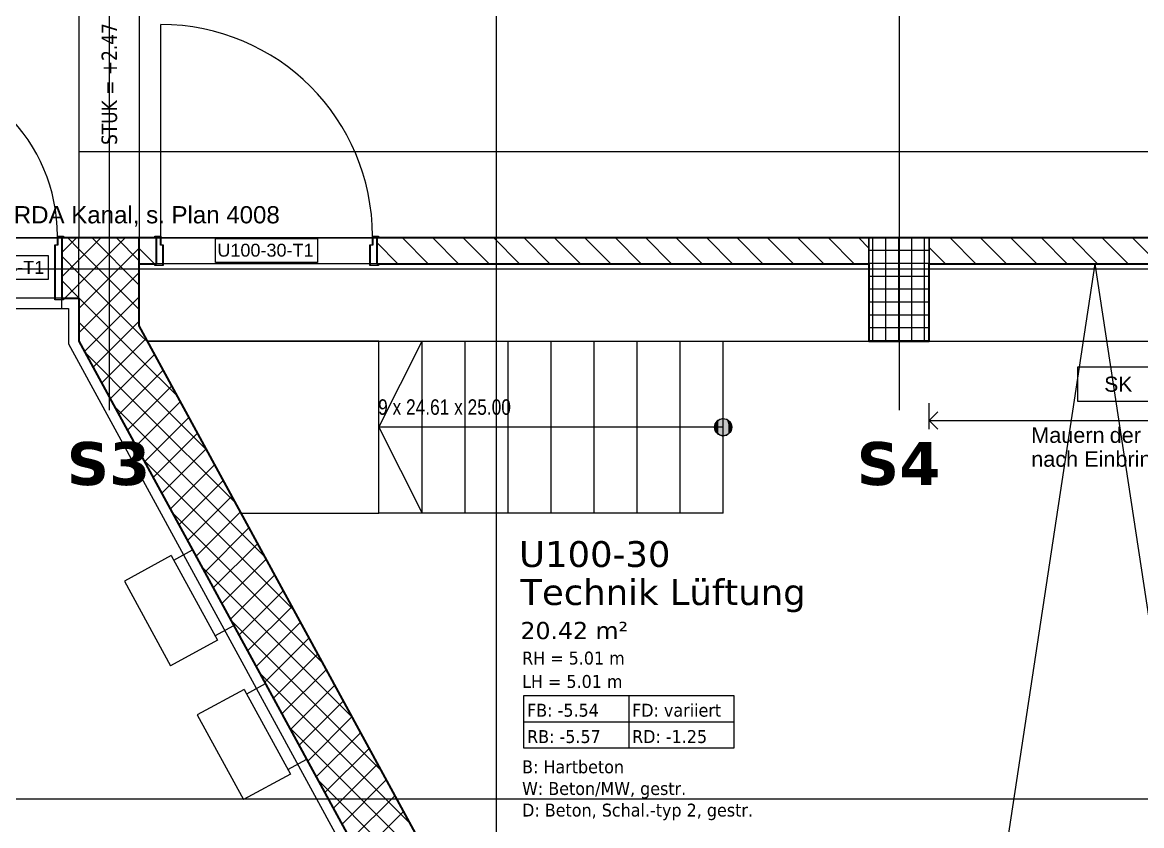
# Model space of a CAD drawing. Extents: x -1907 to 937, y -179 to 966.
# Drawn here: x -707.9 to -577.9, y 528.8 to 622.2 of the extents above; entities that cross this region are included whole.
import ezdxf
from ezdxf.lldxf.tags import DXFTag

# ---------------------------------------------------------------- set-up
doc = ezdxf.new("R2010")
doc.units = 0
doc.layers.get('0').update_dxf_attribs({"lineweight": 13})
for name, color, linetype, lineweight in [('A-____-NOTE-TEXT', 7, 'Continuous', 9), ('A-AREA-____-IDEN', 7, 'Continuous', 5), ('A-DETL-____-HDLN', 7, '_Verdeckte Linien_', 9), ('A-DETL-GENF-HDLN', 7, '_Verdeckte Linien_', 9), ('A-DOOR-____-IDEN', 7, 'Continuous', 5), ('A-DOOR-____-OTLN', 7, 'Continuous', 9), ('A-DOOR-FRAM-MCUT', 7, 'Continuous', 9), ('A-DOOR-OPNG-OTLN', 7, 'Continuous', 9), ('A-FLOR-____-OTLN', 7, 'Continuous', 9), ('A-FLOR-____-OVHD', 7, 'Strichpunkt - Fein', 9), ('A-WALL-____-MCUT', 7, 'Continuous', 35), ('A-WALL-____-PATT', 7, 'Continuous', 35), ('S-COLS-____-MCUT', 7, 'Continuous', 35), ('S-COLS-____-OTLN', 7, 'Continuous', 9), ('S-GRID-____-OTLN', 7, 'Continuous', 5), ('S-STRS-____-IDEN', 7, 'Continuous', 9), ('S-STRS-____-OTLN', 7, 'Continuous', 9), ('Text', 7, 'Continuous', 5)]:
    doc.layers.add(name, color=color, linetype=linetype, lineweight=lineweight)
for name, color, linetype, lineweight, true_color in [('A-DETL-____-OTLN', 5, 'Continuous', 9, 0x0000ff), ('EL01_WAN_Schlaufkasten', 1, 'Continuous', 13, 0xff0000), ('S-GRID-____-IDEN', 7, 'Continuous', 9, 0x5555aa)]:
    doc.layers.add(name, color=color, linetype=linetype, lineweight=lineweight, true_color=true_color)
doc.styles.get("Standard").update_dxf_attribs({"font": 'arial.ttf'})
tags = doc.linetypes.add('_Rasterlinie_', pattern=[0.375, 0.2, -0.05, 0.075, -0.05]).pattern_tags.tags
tags[10:11] = [DXFTag(74, 4), DXFTag(75, 0), DXFTag(340, '0'), DXFTag(46, 1.0), DXFTag(50, 0.0), DXFTag(44, 0.0), DXFTag(45, 0.0)]
tags[8:9] = [DXFTag(74, 4), DXFTag(75, 0), DXFTag(340, '0'), DXFTag(46, 1.0), DXFTag(50, 0.0), DXFTag(44, 0.0), DXFTag(45, 0.0)]
tags[6:7] = [DXFTag(74, 4), DXFTag(75, 0), DXFTag(340, '0'), DXFTag(46, 1.0), DXFTag(50, 0.0), DXFTag(44, 0.0), DXFTag(45, 0.0)]
tags[4:5] = [DXFTag(74, 4), DXFTag(75, 0), DXFTag(340, '0'), DXFTag(46, 1.0), DXFTag(50, 0.0), DXFTag(44, 0.0), DXFTag(45, 0.0)]
tags = doc.linetypes.add('_Verdeckte Linien_', pattern=[0.15, 0.1, -0.05]).pattern_tags.tags
tags[6:7] = [DXFTag(74, 4), DXFTag(75, 0), DXFTag(340, '0'), DXFTag(46, 1.0), DXFTag(50, 0.0), DXFTag(44, 0.0), DXFTag(45, 0.0)]
tags[4:5] = [DXFTag(74, 4), DXFTag(75, 0), DXFTag(340, '0'), DXFTag(46, 1.0), DXFTag(50, 0.0), DXFTag(44, 0.0), DXFTag(45, 0.0)]
tags = doc.linetypes.add('Gestrichelt', pattern=[0.1, 0.05, -0.05]).pattern_tags.tags
tags[6:7] = [DXFTag(74, 4), DXFTag(75, 0), DXFTag(340, '0'), DXFTag(46, 1.0), DXFTag(50, 0.0), DXFTag(44, 0.0), DXFTag(45, 0.0)]
tags[4:5] = [DXFTag(74, 4), DXFTag(75, 0), DXFTag(340, '0'), DXFTag(46, 1.0), DXFTag(50, 0.0), DXFTag(44, 0.0), DXFTag(45, 0.0)]
tags = doc.linetypes.add('Grundrissdarstellung Sturz', pattern=[0.25, 0.15, -0.05, 0, -0.05]).pattern_tags.tags
tags[10:11] = [DXFTag(74, 4), DXFTag(75, 0), DXFTag(340, '0'), DXFTag(46, 1.0), DXFTag(50, 0.0), DXFTag(44, 0.0), DXFTag(45, 0.0)]
tags[8:9] = [DXFTag(74, 4), DXFTag(75, 0), DXFTag(340, '0'), DXFTag(46, 1.0), DXFTag(50, 0.0), DXFTag(44, 0.0), DXFTag(45, 0.0)]
tags[6:7] = [DXFTag(74, 4), DXFTag(75, 0), DXFTag(340, '0'), DXFTag(46, 1.0), DXFTag(50, 0.0), DXFTag(44, 0.0), DXFTag(45, 0.0)]
tags[4:5] = [DXFTag(74, 4), DXFTag(75, 0), DXFTag(340, '0'), DXFTag(46, 1.0), DXFTag(50, 0.0), DXFTag(44, 0.0), DXFTag(45, 0.0)]
tags = doc.linetypes.add('Strichpunkt - Fein', pattern=[0.2, 0.1, -0.05, 0, -0.05]).pattern_tags.tags
tags[10:11] = [DXFTag(74, 4), DXFTag(75, 0), DXFTag(340, '0'), DXFTag(46, 1.0), DXFTag(50, 0.0), DXFTag(44, 0.0), DXFTag(45, 0.0)]
tags[8:9] = [DXFTag(74, 4), DXFTag(75, 0), DXFTag(340, '0'), DXFTag(46, 1.0), DXFTag(50, 0.0), DXFTag(44, 0.0), DXFTag(45, 0.0)]
tags[6:7] = [DXFTag(74, 4), DXFTag(75, 0), DXFTag(340, '0'), DXFTag(46, 1.0), DXFTag(50, 0.0), DXFTag(44, 0.0), DXFTag(45, 0.0)]
tags[4:5] = [DXFTag(74, 4), DXFTag(75, 0), DXFTag(340, '0'), DXFTag(46, 1.0), DXFTag(50, 0.0), DXFTag(44, 0.0), DXFTag(45, 0.0)]

# ---------------------------------------------------------------- blocks, each defined once
blk = doc.blocks.new('Referenz-A0UJ2810XE', base_point=(-1920.13, -159.41))
at = {"layer": 'A-AREA-____-IDEN', "color": 0, "linetype": 'Continuous', "ltscale": 0.13}
for p, q in [((-649.68, 543.97), (-625.28, 543.97)), ((-649.68, 537.85), (-649.68, 543.97)), ((-637.48, 543.97), (-637.48, 537.85)), ((-625.28, 543.97), (-625.28, 537.85)), ((-649.68, 540.91), (-625.28, 540.91)), ((-625.28, 537.85), (-649.68, 537.85))]:
    blk.add_line(p, q, dxfattribs=at)
at = {"layer": 'A-DETL-____-HDLN', "color": 0, "linetype": '_Verdeckte Linien_', "ltscale": 0.13}
blk.add_line((-536.96, 607.15), (-701.36, 607.15), dxfattribs=at)
at = {"layer": 'A-DETL-____-OTLN', "color": 0, "linetype": 'Continuous', "ltscale": 0.13}
for p, q in [((-602.56, 574.93), (-602.56, 577.93)), ((-602.56, 575.93), (-601.57, 576.92)), ((-602.56, 575.93), (-546.56, 575.93)), ((-602.56, 575.93), (-601.57, 574.94))]:
    blk.add_line(p, q, dxfattribs=at)
at = {"layer": 'A-DETL-____-OTLN', "color": 0, "linetype": 'Gestrichelt', "ltscale": 0.13}
for p, q in [((-690.34, 559.69), (-688.15, 560.89)), ((-690.63, 560.22), (-696.07, 557.26)), ((-690.63, 560.22), (-685.27, 550.39)), ((-690.63, 560.22), (-685.27, 550.39)), ((-696.07, 557.26), (-690.72, 547.42)), ((-685.56, 550.91), (-683.36, 552.11)), ((-685.27, 550.39), (-690.72, 547.42)), ((-681.87, 544.15), (-679.68, 545.35)), ((-682.16, 544.68), (-687.61, 541.71)), ((-682.16, 544.68), (-676.8, 534.84)), ((-682.16, 544.68), (-676.8, 534.84)), ((-687.61, 541.71), (-682.25, 531.88)), ((-677.09, 535.37), (-674.9, 536.57)), ((-676.8, 534.84), (-682.25, 531.88))]:
    blk.add_line(p, q, dxfattribs=at)
at = {"layer": 'A-DETL-GENF-HDLN', "color": 0, "linetype": '_Verdeckte Linien_', "ltscale": 0.13}
for q in [(-609.86, 419.27), (-556.76, 419.27)]:
    blk.add_line((-583.31, 594.15), q, dxfattribs=at)
at = {"layer": 'A-DOOR-____-IDEN', "color": 0, "linetype": 'Continuous', "ltscale": 0.13}
for p, q in [((-685.48, 597.09), (-673.64, 597.09)), ((-685.48, 594.31), (-685.48, 597.09)), ((-673.64, 597.09), (-673.64, 594.31)), ((-716.78, 595.09), (-704.94, 595.09)), ((-704.94, 595.09), (-704.94, 592.31)), ((-673.64, 594.31), (-685.48, 594.31)), ((-704.94, 592.31), (-716.78, 592.31))]:
    blk.add_line(p, q, dxfattribs=at)
at = {"layer": 'A-DOOR-____-OTLN', "color": 0, "linetype": 'Grundrissdarstellung Sturz', "ltscale": 0.13}
for p, q in [((-701.36, 625.15), (-701.36, 597.15)), ((-694.36, 625.15), (-694.36, 597.15)), ((-703.36, 597.15), (-724.36, 597.15)), ((-666.76, 597.15), (-692.36, 597.15)), ((-666.76, 594.15), (-692.36, 594.15)), ((-703.36, 590.15), (-724.36, 590.15))]:
    blk.add_line(p, q, dxfattribs=at)
at = {"layer": 'A-DOOR-FRAM-MCUT', "color": 0, "linetype": 'Continuous', "ltscale": 0.13}
for p, q in [((-703.86, 596.35), (-703.86, 597.35)), ((-703.86, 597.35), (-703.16, 597.35)), ((-703.82, 597.31), (-703.82, 596.31)), ((-703.2, 597.31), (-703.82, 597.31)), ((-703.2, 597.15), (-703.2, 597.31)), ((-703.16, 597.15), (-703.2, 597.15)), ((-703.16, 597.35), (-703.16, 597.15)), ((-692.56, 597.15), (-692.56, 597.35)), ((-692.56, 597.35), (-691.86, 597.35)), ((-692.52, 597.15), (-692.56, 597.15)), ((-692.52, 597.31), (-692.52, 597.15)), ((-691.9, 597.31), (-692.52, 597.31)), ((-691.9, 596.31), (-691.9, 597.31)), ((-691.86, 597.35), (-691.86, 596.35)), ((-667.26, 596.35), (-667.26, 597.35)), ((-667.26, 597.35), (-666.56, 597.35)), ((-667.22, 597.31), (-667.22, 596.31)), ((-666.6, 597.31), (-667.22, 597.31)), ((-666.6, 597.15), (-666.6, 597.31)), ((-666.56, 597.15), (-666.6, 597.15)), ((-666.56, 597.35), (-666.56, 597.15)), ((-704.16, 596.35), (-703.86, 596.35)), ((-704.16, 589.95), (-704.16, 596.35)), ((-704.12, 596.31), (-704.12, 589.99)), ((-703.82, 596.31), (-704.12, 596.31)), ((-691.6, 596.31), (-691.9, 596.31)), ((-691.86, 596.35), (-691.56, 596.35)), ((-691.6, 593.99), (-691.6, 596.31)), ((-691.56, 596.35), (-691.56, 593.95)), ((-667.56, 596.35), (-667.26, 596.35)), ((-667.56, 593.95), (-667.56, 596.35)), ((-667.52, 596.31), (-667.52, 593.99)), ((-667.22, 596.31), (-667.52, 596.31)), ((-692.56, 594.15), (-692.52, 594.15)), ((-692.56, 593.95), (-692.56, 594.15)), ((-691.56, 593.95), (-692.56, 593.95)), ((-692.52, 594.15), (-692.52, 593.99)), ((-692.52, 593.99), (-691.6, 593.99)), ((-666.56, 593.95), (-667.56, 593.95)), ((-667.52, 593.99), (-666.6, 593.99)), ((-666.6, 594.15), (-666.56, 594.15)), ((-666.6, 593.99), (-666.6, 594.15)), ((-666.56, 594.15), (-666.56, 593.95)), ((-703.16, 589.95), (-704.16, 589.95)), ((-704.12, 589.99), (-703.2, 589.99)), ((-703.2, 590.15), (-703.16, 590.15)), ((-703.2, 589.99), (-703.2, 590.15)), ((-703.16, 590.15), (-703.16, 589.95))]:
    blk.add_line(p, q, dxfattribs=at)
at = {"layer": 'A-DOOR-OPNG-OTLN', "color": 0, "linetype": 'Continuous', "ltscale": 0.13}
blk.add_line((-691.86, 597.35), (-691.86, 621.95), dxfattribs=at)
for centre, major_axis in [((-691.86, 597.35), (24.6, 0)), ((-723.86, 597.35), (20, 0))]:
    blk.add_ellipse(centre, major_axis=major_axis, ratio=1, start_param=0, end_param=1.570796, dxfattribs=at)
at = {"layer": 'A-FLOR-____-OTLN', "color": 0, "linetype": 'Continuous', "ltscale": 0.13}
for p, q in [((-723.86, 597.15), (-703.86, 597.15)), ((-703.82, 597.15), (-703.36, 597.15)), ((-692.36, 597.15), (-691.9, 597.15)), ((-691.86, 597.15), (-667.26, 597.15)), ((-667.22, 597.15), (-666.76, 597.15)), ((-691.6, 594.15), (-692.36, 594.15)), ((-667.56, 594.15), (-691.56, 594.15)), ((-666.76, 594.15), (-667.52, 594.15)), ((-704.16, 590.15), (-723.56, 590.15)), ((-703.36, 590.15), (-704.12, 590.15)), ((-693.39, 585.15), (-609.56, 585.15)), ((-602.56, 585.15), (-546.56, 585.15))]:
    blk.add_line(p, q, dxfattribs=at)
at = {"layer": 'A-FLOR-____-OVHD', "color": 0, "linetype": 'Strichpunkt - Fein', "ltscale": 0.13}
for p, q in [((-703.36, 588.95), (-703.36, 590.15)), ((-784.96, 588.95), (-702.56, 588.95)), ((-702.56, 588.95), (-702.56, 584.84)), ((-702.56, 584.84), (-658.06, 503.15))]:
    blk.add_line(p, q, dxfattribs=at)
at = {"layer": 'A-WALL-____-MCUT', "color": 0, "linetype": 'Continuous', "ltscale": 0.35}
for p, q in [((-703.36, 597.15), (-703.36, 590.15)), ((-692.36, 597.15), (-703.36, 597.15)), ((-694.36, 586.93), (-694.36, 597.15)), ((-692.36, 594.15), (-692.36, 597.15)), ((-609.56, 597.15), (-666.76, 597.15)), ((-666.76, 597.15), (-666.76, 594.15)), ((-540.86, 597.15), (-602.56, 597.15)), ((-694.36, 594.15), (-692.36, 594.15)), ((-666.76, 594.15), (-609.56, 594.15)), ((-602.56, 594.15), (-540.86, 594.15)), ((-703.36, 590.15), (-701.36, 590.15)), ((-701.36, 590.15), (-701.36, 585.15)), ((-648.86, 503.41), (-694.36, 586.93)), ((-701.36, 585.15), (-656.86, 503.46))]:
    blk.add_line(p, q, dxfattribs=at)
at = {"layer": 'A-WALL-____-MCUT', "color": 0, "linetype": 'Continuous', "lineweight": 9, "ltscale": 0.13}
for p, q in [((-701.36, 590.15), (-701.36, 597.15)), ((-609.56, 594.15), (-609.56, 597.15)), ((-602.56, 597.15), (-602.56, 594.15))]:
    blk.add_line(p, q, dxfattribs=at)
at = {"layer": 'A-WALL-____-PATT', "color": 0, "linetype": 'Continuous', "lineweight": 9, "ltscale": 0.13}
for p, q in [((-703.36, 595.45), (-701.66, 597.15)), ((-701.36, 595.84), (-702.67, 597.15)), ((-701.36, 594.62), (-698.83, 597.15)), ((-701.36, 591.79), (-696, 597.15)), ((-694.36, 591.67), (-699.84, 597.15)), ((-694.36, 594.5), (-697.01, 597.15)), ((-663.78, 597.15), (-660.78, 594.15)), ((-660.24, 597.15), (-657.24, 594.15)), ((-656.71, 597.15), (-653.71, 594.15)), ((-653.17, 597.15), (-650.17, 594.15)), ((-649.64, 597.15), (-646.64, 594.15)), ((-646.1, 597.15), (-643.1, 594.15)), ((-642.57, 597.15), (-639.57, 594.15)), ((-639.03, 597.15), (-636.03, 594.15)), ((-635.49, 597.15), (-632.49, 594.15)), ((-631.96, 597.15), (-628.96, 594.15)), ((-628.42, 597.15), (-625.42, 594.15)), ((-624.89, 597.15), (-621.89, 594.15)), ((-621.35, 597.15), (-618.35, 594.15)), ((-617.82, 597.15), (-614.82, 594.15)), ((-614.28, 597.15), (-611.28, 594.15)), ((-610.75, 597.15), (-609.56, 595.97)), ((-600.14, 597.15), (-597.14, 594.15)), ((-596.6, 597.15), (-593.6, 594.15)), ((-593.07, 597.15), (-590.07, 594.15)), ((-589.53, 597.15), (-586.53, 594.15)), ((-586, 597.15), (-583, 594.15)), ((-582.46, 597.15), (-579.46, 594.15)), ((-578.93, 597.15), (-575.93, 594.15)), ((-701.36, 588.96), (-694.36, 595.96)), ((-694.36, 588.84), (-701.36, 595.84)), ((-694.36, 595.91), (-692.6, 594.15)), ((-666.76, 596.6), (-664.31, 594.15)), ((-602.56, 596.04), (-600.67, 594.15)), ((-701.36, 593.01), (-703.36, 595.01)), ((-703.36, 592.62), (-701.36, 594.62)), ((-701.36, 586.13), (-694.36, 593.13)), ((-701.36, 590.19), (-703.36, 592.19)), ((-703, 590.15), (-701.36, 591.79)), ((-694.36, 586.01), (-701.36, 593.01)), ((-694.36, 583.19), (-701.36, 590.19)), ((-700.71, 583.96), (-694.36, 590.31)), ((-694.36, 580.36), (-701.36, 587.36)), ((-699.71, 582.12), (-694.36, 587.48)), ((-693.26, 584.91), (-694.36, 586.01)), ((-694.36, 584.65), (-693.56, 585.45)), ((-698.72, 580.29), (-694.36, 584.65)), ((-694.36, 577.53), (-700.62, 583.78)), ((-694.36, 581.82), (-692.56, 583.62)), ((-689.88, 578.7), (-694.36, 583.19)), ((-697.72, 578.46), (-694.36, 581.82)), ((-694.36, 578.99), (-691.56, 581.79)), ((-686.49, 572.49), (-694.36, 580.36)), ((-696.72, 576.63), (-694.36, 578.99)), ((-694.36, 576.16), (-690.56, 579.96)), ((-694.36, 574.7), (-697.23, 577.57)), ((-694.36, 573.33), (-689.57, 578.13)), ((-683.11, 566.28), (-694.36, 577.53)), ((-695.72, 574.8), (-694.36, 576.16)), ((-693.73, 571.14), (-688.57, 576.3)), ((-679.72, 560.06), (-694.36, 574.7)), ((-692.73, 569.31), (-687.57, 574.47)), ((-694.73, 572.97), (-694.36, 573.33)), ((-691.73, 567.48), (-686.57, 572.64)), ((-676.34, 553.85), (-693.85, 571.36)), ((-690.74, 565.65), (-685.58, 570.81)), ((-689.74, 563.81), (-684.58, 568.98)), ((-688.74, 561.98), (-683.58, 567.14)), ((-672.96, 547.64), (-690.46, 565.15)), ((-687.74, 560.15), (-682.58, 565.31)), ((-686.75, 558.32), (-681.59, 563.48)), ((-685.75, 556.49), (-680.59, 561.65)), ((-684.75, 554.66), (-679.59, 559.82)), ((-669.57, 541.42), (-687.08, 558.93)), ((-683.75, 552.83), (-678.59, 557.99)), ((-682.76, 551), (-677.6, 556.16)), ((-681.76, 549.17), (-676.6, 554.33)), ((-666.19, 535.21), (-683.7, 552.72)), ((-680.76, 547.34), (-675.6, 552.5)), ((-679.77, 545.5), (-674.6, 550.66)), ((-678.77, 543.67), (-673.61, 548.83)), ((-662.8, 529), (-680.31, 546.51)), ((-677.77, 541.84), (-672.61, 547)), ((-676.77, 540.01), (-671.61, 545.17)), ((-675.78, 538.18), (-670.62, 543.34)), ((-674.78, 536.35), (-669.62, 541.51)), ((-659.42, 522.79), (-676.93, 540.3)), ((-673.78, 534.52), (-668.62, 539.68)), ((-672.78, 532.69), (-667.62, 537.85)), ((-671.79, 530.86), (-666.63, 536.02)), ((-656.03, 516.57), (-673.54, 534.08)), ((-670.79, 529.03), (-665.63, 534.19)), ((-669.79, 527.19), (-664.63, 532.35)), ((-668.79, 525.36), (-663.63, 530.52))]:
    blk.add_line(p, q, dxfattribs=at)
at = {"layer": 'S-COLS-____-MCUT', "color": 0, "linetype": 'Continuous', "ltscale": 0.35}
for p, q in [((-602.56, 597.15), (-609.56, 597.15)), ((-609.56, 594.15), (-609.56, 585.15)), ((-602.56, 585.15), (-602.56, 594.15)), ((-609.56, 585.15), (-602.56, 585.15))]:
    blk.add_line(p, q, dxfattribs=at)
at = {"layer": 'S-COLS-____-OTLN', "color": 0, "linetype": 'Continuous', "ltscale": 0.13}
for p, q in [((-609.56, 597.15), (-609.56, 594.15)), ((-609.1, 585.15), (-609.1, 597.15)), ((-607.6, 585.15), (-607.6, 597.15)), ((-606.1, 585.15), (-606.1, 597.15)), ((-604.6, 585.15), (-604.6, 597.15)), ((-603.1, 585.15), (-603.1, 597.15)), ((-602.56, 594.15), (-602.56, 597.15)), ((-609.56, 595.72), (-602.56, 595.72)), ((-609.56, 594.22), (-602.56, 594.22)), ((-609.56, 592.72), (-602.56, 592.72)), ((-609.56, 591.22), (-602.56, 591.22)), ((-609.56, 589.72), (-602.56, 589.72)), ((-609.56, 588.22), (-602.56, 588.22)), ((-609.56, 586.72), (-602.56, 586.72)), ((-609.56, 585.22), (-602.56, 585.22))]:
    blk.add_line(p, q, dxfattribs=at)
at = {"layer": 'S-GRID-____-OTLN', "color": 0, "linetype": '_Rasterlinie_', "ltscale": 0.13}
for p, q in [((-697.86, 950.47), (-697.86, 577.14)), ((-652.86, 186.65), (-652.86, 950.47)), ((-606.06, 950.47), (-606.06, 577.14)), ((-928.26, 593.55), (316.93, 593.55)), ((-944.26, 531.95), (300.93, 531.95))]:
    blk.add_line(p, q, dxfattribs=at)
at = {"layer": 'S-STRS-____-OTLN', "color": 0, "linetype": 'Continuous', "ltscale": 0.13}
for p, q in [((-666.5, 585.15), (-693.39, 585.15)), ((-666.5, 565.15), (-666.5, 585.15)), ((-666.5, 575.15), (-661.5, 585.15)), ((-661.5, 565.15), (-661.5, 585.15)), ((-656.5, 565.15), (-656.5, 585.15)), ((-651.5, 565.15), (-651.5, 585.15)), ((-646.5, 565.15), (-646.5, 585.15)), ((-641.5, 565.15), (-641.5, 585.15)), ((-636.5, 565.15), (-636.5, 585.15)), ((-631.5, 565.15), (-631.5, 585.15)), ((-626.5, 565.15), (-626.5, 585.15)), ((-661.5, 575.15), (-666.5, 575.15)), ((-666.5, 575.15), (-661.5, 565.15)), ((-656.5, 575.15), (-661.5, 575.15)), ((-651.5, 575.15), (-656.5, 575.15)), ((-646.5, 575.15), (-651.5, 575.15)), ((-641.5, 575.15), (-646.5, 575.15)), ((-636.5, 575.15), (-641.5, 575.15)), ((-631.5, 575.15), (-636.5, 575.15)), ((-626.5, 575.15), (-631.5, 575.15)), ((-627.15, 575.91), (-627.46, 575.43)), ((-627.46, 575.43), (-627.46, 574.87)), ((-627.46, 574.87), (-627.15, 574.39)), ((-626.64, 576.14), (-627.15, 575.91)), ((-626.08, 576.06), (-626.64, 576.14)), ((-625.65, 575.69), (-626.08, 576.06)), ((-625.5, 575.15), (-625.65, 575.69)), ((-625.65, 574.61), (-625.5, 575.15)), ((-627.15, 574.39), (-626.64, 574.16)), ((-626.64, 574.16), (-626.08, 574.24)), ((-626.08, 574.24), (-625.65, 574.61)), ((-682.5, 565.15), (-666.5, 565.15)), ((-661.5, 565.15), (-666.5, 565.15)), ((-656.5, 565.15), (-661.5, 565.15)), ((-651.5, 565.15), (-656.5, 565.15)), ((-646.5, 565.15), (-651.5, 565.15)), ((-641.5, 565.15), (-646.5, 565.15)), ((-636.5, 565.15), (-641.5, 565.15)), ((-631.5, 565.15), (-636.5, 565.15)), ((-626.5, 565.15), (-631.5, 565.15))]:
    blk.add_line(p, q, dxfattribs=at)
at = {"layer": 'S-STRS-____-OTLN', "color": 0, "linetype": '_Verdeckte Linien_', "ltscale": 0.13}
for p, q in [((-666.5, 565.15), (-666.5, 585.15)), ((-661.5, 565.15), (-661.5, 585.15)), ((-656.5, 565.15), (-656.5, 585.15)), ((-651.5, 565.15), (-651.5, 585.15)), ((-646.5, 565.15), (-646.5, 585.15)), ((-641.5, 565.15), (-641.5, 585.15)), ((-636.5, 565.15), (-636.5, 585.15)), ((-631.5, 565.15), (-631.5, 585.15)), ((-626.5, 565.15), (-626.5, 585.15))]:
    blk.add_line(p, q, dxfattribs=at)
at = {"layer": 'S-STRS-____-OTLN', "color": 0, "linetype": 'Continuous', "ltscale": 0.13}
blk.add_circle((-626.5, 575.15), 1, dxfattribs=at)
for points in [[(-626.5, 574.15), (-626.65, 576.14), (-626.5, 576.15)], [(-626.5, 574.15), (-626.5, 576.15), (-626.34, 574.16)], [(-626.34, 574.16), (-626.5, 576.15), (-626.34, 576.14)], [(-627.48, 574.99), (-627.5, 575.15), (-627.48, 575.31)], [(-627.45, 574.84), (-627.48, 575.31), (-627.45, 575.46)], [(-627.48, 574.99), (-627.48, 575.31), (-627.45, 574.84)], [(-627.15, 574.39), (-627.46, 575.43), (-627.15, 575.91)], [(-627.46, 574.87), (-627.46, 575.43), (-627.15, 574.39)], [(-627.39, 574.7), (-627.45, 575.46), (-627.39, 575.6)], [(-627.45, 574.84), (-627.45, 575.46), (-627.39, 574.7)], [(-627.3, 574.56), (-627.39, 575.6), (-627.3, 575.74)], [(-627.39, 574.7), (-627.39, 575.6), (-627.3, 574.56)], [(-627.2, 574.44), (-627.3, 575.74), (-627.2, 575.86)], [(-627.3, 574.56), (-627.3, 575.74), (-627.2, 574.44)], [(-627.08, 574.34), (-627.2, 575.86), (-627.08, 575.96)], [(-627.2, 574.44), (-627.2, 575.86), (-627.08, 574.34)], [(-626.64, 574.16), (-627.15, 575.91), (-626.64, 576.14)], [(-627.15, 574.39), (-627.15, 575.91), (-626.64, 574.16)], [(-626.95, 574.26), (-627.08, 575.96), (-626.95, 576.04)], [(-627.08, 574.34), (-627.08, 575.96), (-626.95, 574.26)], [(-626.8, 574.2), (-626.95, 576.04), (-626.8, 576.1)], [(-626.95, 574.26), (-626.95, 576.04), (-626.8, 574.2)], [(-626.65, 574.16), (-626.8, 576.1), (-626.65, 576.14)], [(-626.8, 574.2), (-626.8, 576.1), (-626.65, 574.16)], [(-626.65, 574.16), (-626.65, 576.14), (-626.5, 574.15)], [(-626.64, 574.16), (-626.64, 576.14), (-626.08, 574.24)], [(-626.08, 574.24), (-626.64, 576.14), (-626.08, 576.06)], [(-626.34, 574.16), (-626.34, 576.14), (-626.19, 574.2)], [(-626.19, 574.2), (-626.34, 576.14), (-626.19, 576.1)], [(-626.19, 574.2), (-626.19, 576.1), (-626.04, 574.26)], [(-626.04, 574.26), (-626.19, 576.1), (-626.04, 576.04)], [(-626.08, 574.24), (-626.08, 576.06), (-625.65, 574.61)], [(-625.65, 574.61), (-626.08, 576.06), (-625.65, 575.69)], [(-626.04, 574.26), (-626.04, 576.04), (-625.91, 574.34)], [(-625.91, 574.34), (-626.04, 576.04), (-625.91, 575.96)], [(-625.91, 574.34), (-625.91, 575.96), (-625.79, 574.44)], [(-625.79, 574.44), (-625.91, 575.96), (-625.79, 575.86)], [(-625.79, 574.44), (-625.79, 575.86), (-625.69, 574.56)], [(-625.69, 574.56), (-625.79, 575.86), (-625.69, 575.74)], [(-625.69, 574.56), (-625.69, 575.74), (-625.6, 574.7)], [(-625.6, 574.7), (-625.69, 575.74), (-625.6, 575.6)], [(-625.65, 574.61), (-625.65, 575.69), (-625.5, 575.15)], [(-625.6, 574.7), (-625.6, 575.6), (-625.54, 574.84)], [(-625.54, 574.84), (-625.6, 575.6), (-625.54, 575.46)], [(-625.54, 574.84), (-625.54, 575.46), (-625.51, 574.99)], [(-625.51, 574.99), (-625.54, 575.46), (-625.51, 575.31)], [(-625.51, 574.99), (-625.51, 575.31), (-625.5, 575.15)]]:
    blk.add_solid(points, dxfattribs=at)
at = {"layer": 'A-____-NOTE-TEXT', "color": 0, "linetype": 'Continuous', "lineweight": 5, "ltscale": 0.13, "insert": (-708.93, 600.84), "char_height": 2, "attachment_point": 1}
blk.add_mtext('{\\fArial;RDA Kanal, s. Plan 4008}', dxfattribs=at)
at = {"layer": 'A-AREA-____-IDEN', "color": 0, "linetype": 'Continuous', "ltscale": 0.13, "attachment_point": 1}
for s, insert, char_height in [('{\\fVerdana;U100-30}', (-650.22, 561.91), 3), ('{\\fVerdana;Technik Lüftung}', (-650.07, 557.49), 3), ('{\\fVerdana;20.42 m²}', (-650.06, 552.52), 2), ('{\\W0.9;\\fVerdana;RH = 5.01 m}', (-649.87, 549.07), 1.5), ('{\\W0.9;\\fVerdana;LH = 5.01 m}', (-649.87, 546.35), 1.5), ('{\\W0.9;\\fVerdana;FB: -5.54}', (-649.29, 543.01), 1.5), ('{\\W0.9;\\fVerdana;FD: variiert}', (-637.09, 543.01), 1.5), ('{\\W0.9;\\fVerdana;RB: -5.57}', (-649.29, 539.95), 1.5), ('{\\W0.9;\\fVerdana;RD: -1.25}', (-637.09, 539.95), 1.5), ('{\\W0.9;\\fVerdana;B: Hartbeton}', (-649.87, 536.43), 1.5), ('{\\W0.9;\\fVerdana;W: Beton/MW, gestr.}', (-649.87, 533.91), 1.5), ('{\\W0.9;\\fVerdana;D: Beton, Schal.-typ 2, gestr.}', (-649.87, 531.4), 1.5)]:
    blk.add_mtext(s, dxfattribs=dict(at, insert=insert, char_height=char_height))
at = {"layer": 'A-DOOR-____-IDEN', "color": 0, "linetype": 'Continuous', "ltscale": 0.13, "insert": (-698.74, 607.95), "char_height": 1.8, "attachment_point": 1, "rotation": 90}
blk.add_mtext('{\\W0.8;\\fVerdana;STUK = +2.47}', dxfattribs=at)
at = {"layer": 'A-DOOR-____-IDEN', "color": 0, "linetype": 'Continuous', "ltscale": 0.13, "char_height": 1.5, "attachment_point": 1}
for s, insert in [('{\\fArial;U100-30-T1}', (-685.28, 596.47)), ('{\\fArial;U100-34-T1}', (-716.58, 594.47))]:
    blk.add_mtext(s, dxfattribs=dict(at, insert=insert))
at = {"layer": 'S-GRID-____-IDEN', "color": 0, "linetype": 'Continuous', "lineweight": 5, "ltscale": 0.13, "char_height": 5, "attachment_point": 1}
for s, insert in [('{\\fVerdana|b1|i0;S3}', (-702.79, 573.43)), ('{\\fVerdana|b1|i0;S4}', (-610.99, 573.43))]:
    blk.add_mtext(s, dxfattribs=dict(at, insert=insert))
at = {"layer": 'S-STRS-____-IDEN', "color": 0, "linetype": 'Continuous', "lineweight": 5, "ltscale": 0.13, "insert": (-666.6, 578.39), "char_height": 1.8, "attachment_point": 1}
blk.add_mtext('{\\W0.8;\\fArial;9 x 24.61 x 25.00}', dxfattribs=at)
at = {"layer": 'Text', "color": 0, "linetype": 'Continuous', "ltscale": 0.13, "char_height": 1.8, "attachment_point": 1}
for s, insert in [('{\\fArial;Mauern}', (-590.71, 575.13)), ('{\\fArial;der}', (-581.59, 575.13)), ('{\\fArial;nach Einbringen der Lüftungsgeräte}', (-590.71, 572.35))]:
    blk.add_mtext(s, dxfattribs=dict(at, insert=insert))
blk = doc.blocks.new('Schlaufkasten Decke (multi)-A0UJ28C8XE', base_point=(-585.29, 578.15))
at = {"color": 0, "linetype": 'ByBlock', "lineweight": -2, "ltscale": 0.13}
for p, q in [((-585.29, 582.15), (-576.01, 582.15)), ((-585.29, 578.15), (-585.29, 582.15)), ((-576.01, 582.15), (-576.01, 578.15)), ((-576.01, 578.15), (-585.29, 578.15))]:
    blk.add_line(p, q, dxfattribs=at)
at = {"color": 0, "linetype": 'ByBlock', "lineweight": -2, "ltscale": 0.13, "insert": (-582.23, 581.03), "char_height": 1.76, "attachment_point": 1}
blk.add_mtext('{\\fArial;SK}', dxfattribs=at)

msp = doc.modelspace()

# ---------------------------------------------------------------- block references
at = {"color": 9, "lineweight": 25, "ltscale": 0.25, "true_color": 0xc0c0c0}
msp.add_blockref('Referenz-A0UJ2810XE', (-1920.13, -159.41), dxfattribs=at)
at = {"layer": 'EL01_WAN_Schlaufkasten', "ltscale": 0.13}
msp.add_blockref('Schlaufkasten Decke (multi)-A0UJ28C8XE', (-585.29, 578.15), dxfattribs=at)

doc.saveas('drawing.dxf')
